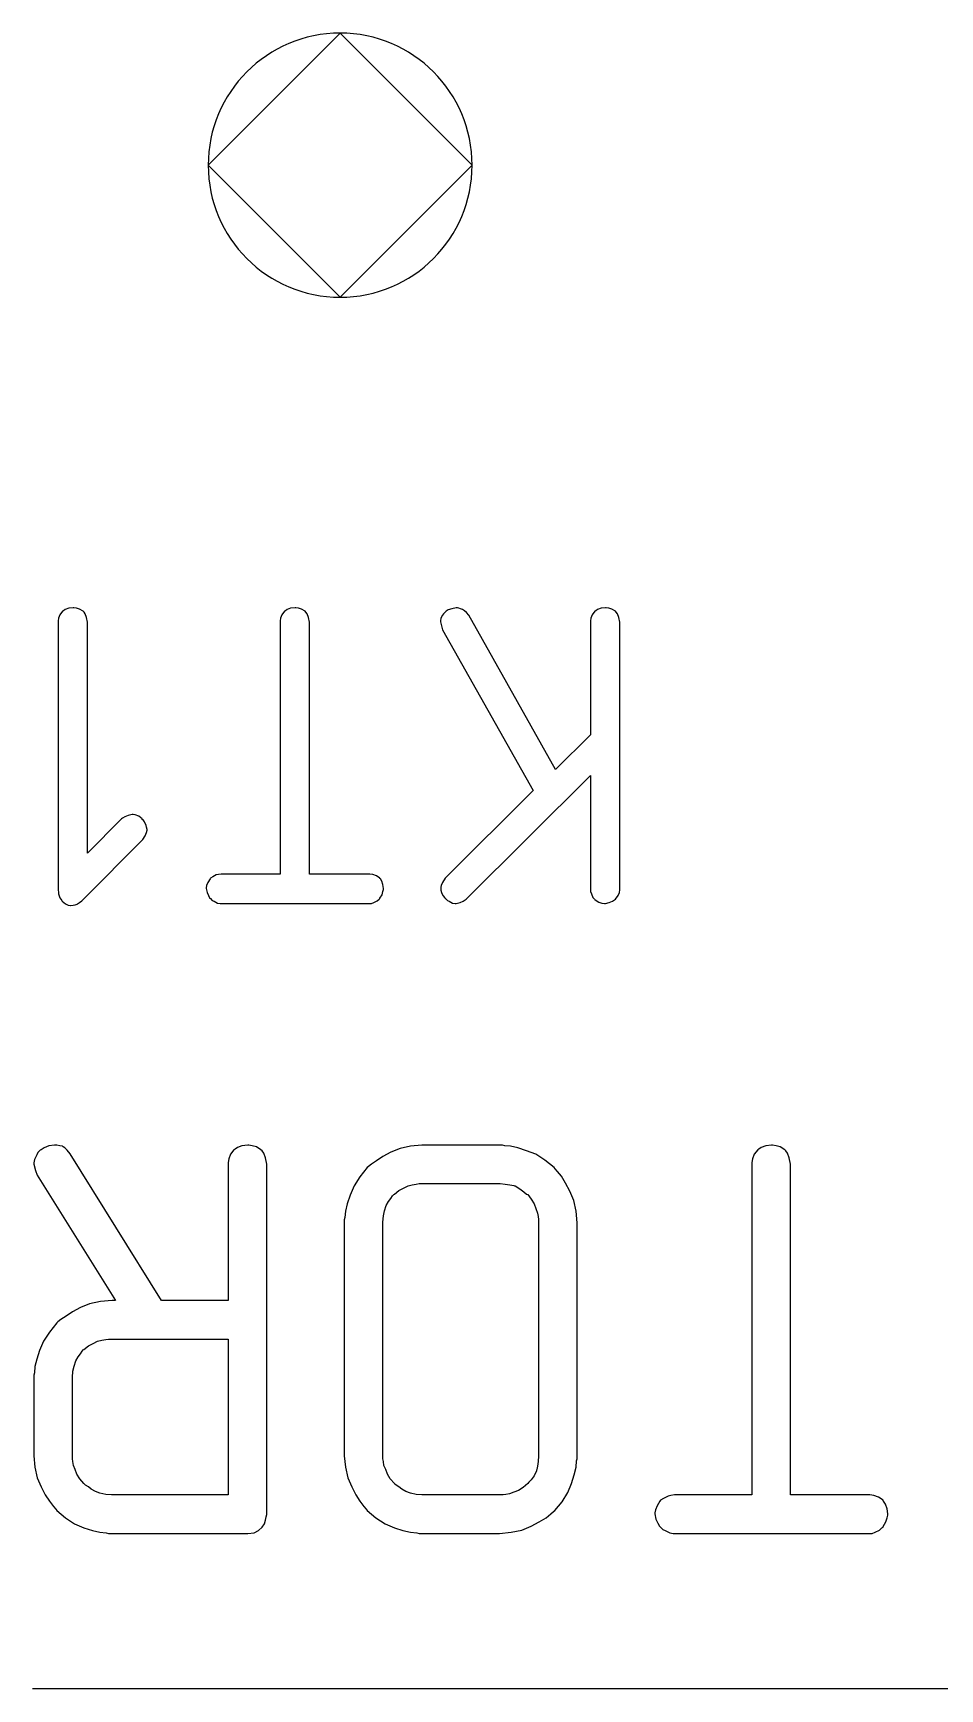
# Model space of a CAD drawing. Header units: inches. Extents: x 0 to 594, y -420 to 0.
# Drawn here: x 212.31 to 215.24, y -129.08 to -123.75 of the extents above; entities that cross this region are included whole.
import ezdxf

# ---------------------------------------------------------------- set-up
doc = ezdxf.new("R2010")
doc.units = ezdxf.units.IN
doc.header["$MEASUREMENT"] = 0

msp = doc.modelspace()

# ---------------------------------------------------------------- linework, layer by layer
at = {"color": 18, "true_color": 0x000000}
for p, q in [((213.3036, -123.754), (212.8786, -124.179)), ((213.7286, -124.179), (213.3036, -123.754)), ((212.8786, -124.179), (213.3036, -124.604)), ((213.3036, -124.604), (213.7286, -124.179)), ((212.3971, -125.6373), (212.3956, -125.6458)), ((212.3956, -125.6458), (212.3956, -125.6486)), ((212.3956, -125.6486), (212.3956, -125.65)), ((212.3956, -125.65), (212.3956, -126.5071)), ((212.4013, -125.626), (212.3971, -125.6373)), ((212.4097, -125.6147), (212.4013, -125.626)), ((212.4126, -125.6133), (212.4097, -125.6147)), ((212.4182, -125.6091), (212.4126, -125.6133)), ((212.4295, -125.6049), (212.4182, -125.6091)), ((212.4436, -125.6035), (212.4295, -125.6049)), ((212.4464, -125.6035), (212.4436, -125.6035)), ((212.4548, -125.6049), (212.4464, -125.6035)), ((212.4647, -125.6077), (212.4548, -125.6049)), ((212.476, -125.6147), (212.4647, -125.6077)), ((212.4788, -125.6176), (212.476, -125.6147)), ((212.483, -125.6232), (212.4788, -125.6176)), ((212.4873, -125.6345), (212.483, -125.6232)), ((212.4901, -125.65), (212.4873, -125.6345)), ((212.4901, -126.3929), (212.4901, -125.65)), ((213.1118, -125.6373), (213.1104, -125.6458)), ((213.1104, -125.6458), (213.1104, -125.6486)), ((213.1104, -125.6486), (213.1104, -125.65)), ((213.1104, -125.65), (213.1104, -126.4606)), ((213.116, -125.626), (213.1118, -125.6373)), ((213.1245, -125.6147), (213.116, -125.626)), ((213.1273, -125.6133), (213.1245, -125.6147)), ((213.1329, -125.6091), (213.1273, -125.6133)), ((213.1442, -125.6049), (213.1329, -125.6091)), ((213.1583, -125.6035), (213.1442, -125.6049)), ((213.1611, -125.6035), (213.1583, -125.6035)), ((213.1696, -125.6049), (213.1611, -125.6035)), ((213.1794, -125.6077), (213.1696, -125.6049)), ((213.1907, -125.6147), (213.1794, -125.6077)), ((213.1935, -125.6176), (213.1907, -125.6147)), ((213.1978, -125.6232), (213.1935, -125.6176)), ((213.202, -125.6345), (213.1978, -125.6232)), ((213.2048, -125.65), (213.202, -125.6345)), ((213.2048, -126.4606), (213.2048, -125.65)), ((213.6277, -125.6373), (213.6263, -125.6457)), ((213.6263, -125.6457), (213.6263, -125.6472)), ((213.6263, -125.6472), (213.6263, -125.6486)), ((213.6263, -125.6486), (213.6334, -125.6739)), ((213.6334, -125.6274), (213.6277, -125.6373)), ((213.6362, -125.6232), (213.6334, -125.6274)), ((213.6418, -125.6176), (213.6362, -125.6232)), ((213.6446, -125.6147), (213.6418, -125.6176)), ((213.6517, -125.6105), (213.6446, -125.6147)), ((213.663, -125.6063), (213.6517, -125.6105)), ((213.6771, -125.6035), (213.663, -125.6063)), ((213.6813, -125.6035), (213.6771, -125.6035)), ((213.6855, -125.6049), (213.6813, -125.6035)), ((213.6912, -125.6063), (213.6855, -125.6049)), ((213.6982, -125.6091), (213.6912, -125.6063)), ((213.7038, -125.6133), (213.6982, -125.6091)), ((213.7109, -125.619), (213.7038, -125.6133)), ((213.7179, -125.6274), (213.7109, -125.619)), ((213.9971, -126.1236), (213.7179, -125.6274)), ((214.1112, -125.6373), (214.1098, -125.6457)), ((214.1098, -125.6457), (214.1098, -125.6486)), ((214.1098, -125.6486), (214.1098, -125.65)), ((214.1098, -125.65), (214.1098, -126.0123)), ((214.1155, -125.626), (214.1112, -125.6373)), ((214.1239, -125.6147), (214.1155, -125.626)), ((214.1268, -125.6133), (214.1239, -125.6147)), ((214.1324, -125.6091), (214.1268, -125.6133)), ((214.1437, -125.6049), (214.1324, -125.6091)), ((214.1578, -125.6035), (214.1437, -125.6049)), ((214.1606, -125.6035), (214.1578, -125.6035)), ((214.169, -125.6049), (214.1606, -125.6035)), ((214.1789, -125.6077), (214.169, -125.6049)), ((214.1902, -125.6147), (214.1789, -125.6077)), ((214.193, -125.6176), (214.1902, -125.6147)), ((214.1972, -125.6232), (214.193, -125.6176)), ((214.2015, -125.6345), (214.1972, -125.6232)), ((214.2043, -125.65), (214.2015, -125.6345)), ((214.2043, -126.5085), (214.2043, -125.65)), ((213.6334, -125.6739), (213.9252, -126.1913)), ((214.1098, -126.0123), (213.9971, -126.1236)), ((213.7095, -126.5409), (214.1098, -126.1434)), ((214.1098, -126.1434), (214.1098, -126.5085)), ((213.9252, -126.1913), (213.6418, -126.4732)), ((212.6, -126.2829), (212.4901, -126.3929)), ((212.6029, -126.2801), (212.6, -126.2829)), ((212.6099, -126.2759), (212.6029, -126.2801)), ((212.6212, -126.2717), (212.6099, -126.2759)), ((212.6339, -126.2688), (212.6212, -126.2717)), ((212.6367, -126.2688), (212.6339, -126.2688)), ((212.6437, -126.2703), (212.6367, -126.2688)), ((212.655, -126.2745), (212.6437, -126.2703)), ((212.6663, -126.2829), (212.655, -126.2745)), ((212.6663, -126.2844), (212.6663, -126.2829)), ((212.6691, -126.2858), (212.6663, -126.2844)), ((212.6734, -126.2928), (212.6691, -126.2858)), ((212.6677, -126.3492), (212.6762, -126.3379)), ((212.679, -126.3041), (212.6734, -126.2928)), ((212.6762, -126.3379), (212.6804, -126.3266)), ((212.6804, -126.3097), (212.679, -126.3041)), ((212.6818, -126.3168), (212.6804, -126.3097)), ((212.6804, -126.3266), (212.6818, -126.3196)), ((212.6818, -126.3182), (212.6818, -126.3168)), ((212.6818, -126.3196), (212.6818, -126.3182)), ((212.4774, -126.5409), (212.6677, -126.3492)), ((212.8735, -126.4972), (212.8721, -126.5043)), ((212.8721, -126.5043), (212.8721, -126.5071)), ((212.8778, -126.4874), (212.8735, -126.4972)), ((212.8848, -126.4761), (212.8778, -126.4874)), ((212.8862, -126.4733), (212.8848, -126.4761)), ((212.8933, -126.469), (212.8862, -126.4733)), ((212.9045, -126.4634), (212.8933, -126.469)), ((212.9116, -126.462), (212.9045, -126.4634)), ((212.92, -126.4606), (212.9116, -126.462)), ((213.1104, -126.4606), (212.92, -126.4606)), ((213.3993, -126.4606), (213.2048, -126.4606)), ((213.4092, -126.462), (213.3993, -126.4606)), ((213.4205, -126.4662), (213.4092, -126.462)), ((213.4318, -126.4733), (213.4205, -126.4662)), ((213.4318, -126.4747), (213.4318, -126.4733)), ((213.4332, -126.4761), (213.4318, -126.4747)), ((213.4374, -126.4831), (213.4332, -126.4761)), ((213.4416, -126.4944), (213.4374, -126.4831)), ((213.443, -126.5071), (213.4416, -126.4944)), ((213.6291, -126.4972), (213.6277, -126.5028)), ((213.6277, -126.5028), (213.6277, -126.5057)), ((213.6277, -126.5057), (213.6277, -126.5127)), ((213.6334, -126.4873), (213.6291, -126.4972)), ((213.6418, -126.4732), (213.6334, -126.4873)), ((212.3956, -126.5071), (212.3971, -126.524)), ((212.3971, -126.524), (212.4013, -126.5367)), ((212.4013, -126.5367), (212.4069, -126.5451)), ((212.4069, -126.5451), (212.4083, -126.548)), ((212.4083, -126.548), (212.4196, -126.5564)), ((212.4196, -126.5564), (212.4281, -126.5607)), ((212.4506, -126.5592), (212.4563, -126.5578)), ((212.4563, -126.5578), (212.4577, -126.5564)), ((212.4577, -126.5564), (212.4647, -126.5522)), ((212.4647, -126.5522), (212.4718, -126.5466)), ((212.4718, -126.5466), (212.476, -126.5423)), ((212.476, -126.5423), (212.4774, -126.5409)), ((212.8721, -126.5071), (212.8749, -126.5198)), ((212.8749, -126.5198), (212.8792, -126.5296)), ((212.8792, -126.5296), (212.8834, -126.5367)), ((212.8834, -126.5367), (212.8862, -126.5395)), ((212.8862, -126.5395), (212.8919, -126.5451)), ((212.8919, -126.5451), (212.8975, -126.548)), ((212.8975, -126.548), (212.9088, -126.5536)), ((212.9088, -126.5536), (212.9172, -126.555)), ((212.9172, -126.555), (213.405, -126.555)), ((212.9172, -126.555), (212.9172, -126.555)), ((213.405, -126.555), (213.412, -126.5522)), ((213.412, -126.5522), (213.4233, -126.5466)), ((213.4233, -126.5466), (213.429, -126.5409)), ((213.429, -126.5409), (213.4318, -126.5395)), ((213.4318, -126.5381), (213.4388, -126.5268)), ((213.4318, -126.5395), (213.4318, -126.5381)), ((213.4388, -126.5268), (213.4416, -126.517)), ((213.4416, -126.517), (213.443, -126.5099)), ((213.443, -126.5085), (213.443, -126.5071)), ((213.443, -126.5099), (213.443, -126.5085)), ((213.6277, -126.5127), (213.6305, -126.5198)), ((213.6305, -126.5198), (213.6348, -126.5296)), ((213.6348, -126.5296), (213.6404, -126.5367)), ((213.6404, -126.5367), (213.6418, -126.5395)), ((213.6418, -126.5395), (213.6432, -126.5395)), ((213.6432, -126.5395), (213.6489, -126.5451)), ((213.6489, -126.5451), (213.6545, -126.548)), ((213.6545, -126.548), (213.6658, -126.5536)), ((213.6658, -126.5536), (213.6742, -126.555)), ((213.6742, -126.555), (213.6771, -126.555)), ((213.6742, -126.555), (213.6742, -126.555)), ((213.6771, -126.555), (213.6897, -126.5522)), ((213.6897, -126.5522), (213.6996, -126.548)), ((213.6996, -126.548), (213.7067, -126.5437)), ((213.7067, -126.5437), (213.7095, -126.5409)), ((214.1098, -126.5085), (214.1098, -126.5169)), ((214.1098, -126.5169), (214.1127, -126.524)), ((214.1127, -126.524), (214.1169, -126.5353)), ((214.1169, -126.5353), (214.1225, -126.5409)), ((214.1225, -126.5409), (214.1239, -126.5437)), ((214.1239, -126.5437), (214.1253, -126.5437)), ((214.1253, -126.5437), (214.1366, -126.5508)), ((214.1366, -126.5508), (214.1465, -126.5536)), ((214.1465, -126.5536), (214.1549, -126.555)), ((214.1549, -126.555), (214.1578, -126.555)), ((214.1578, -126.555), (214.1705, -126.5522)), ((214.1705, -126.5522), (214.1803, -126.548)), ((214.1803, -126.548), (214.1874, -126.5437)), ((214.1874, -126.5437), (214.1902, -126.5409)), ((214.1902, -126.5409), (214.1986, -126.5296)), ((214.1986, -126.5296), (214.2029, -126.5198)), ((214.2029, -126.5198), (214.2043, -126.5113)), ((214.2043, -126.5099), (214.2043, -126.5085)), ((214.2043, -126.5113), (214.2043, -126.5099)), ((212.4281, -126.5607), (212.4337, -126.5621)), ((212.4337, -126.5621), (212.4351, -126.5621)), ((212.4337, -126.5621), (212.4337, -126.5621)), ((212.4351, -126.5621), (212.4436, -126.5607)), ((212.4436, -126.5607), (212.4506, -126.5592)), ((212.3301, -127.3568), (212.3264, -127.3642)), ((212.3375, -127.3494), (212.3301, -127.3568)), ((212.3412, -127.3476), (212.3375, -127.3494)), ((212.3505, -127.342), (212.3412, -127.3476)), ((212.3653, -127.3346), (212.3505, -127.342)), ((212.3838, -127.3328), (212.3653, -127.3346)), ((212.3912, -127.3328), (212.3838, -127.3328)), ((212.4005, -127.3346), (212.3912, -127.3328)), ((212.4097, -127.3365), (212.4005, -127.3346)), ((212.4116, -127.3383), (212.4097, -127.3365)), ((212.4171, -127.342), (212.4116, -127.3383)), ((212.4246, -127.3494), (212.4171, -127.342)), ((212.4338, -127.3605), (212.4246, -127.3494)), ((212.9615, -127.3476), (212.9504, -127.3624)), ((212.9652, -127.3457), (212.9615, -127.3476)), ((212.9726, -127.3402), (212.9652, -127.3457)), ((212.9875, -127.3346), (212.9726, -127.3402)), ((213.006, -127.3328), (212.9875, -127.3346)), ((213.0097, -127.3328), (213.006, -127.3328)), ((213.0208, -127.3346), (213.0097, -127.3328)), ((213.0338, -127.3383), (213.0208, -127.3346)), ((213.0486, -127.3476), (213.0338, -127.3383)), ((213.0523, -127.3513), (213.0486, -127.3476)), ((213.0578, -127.3587), (213.0523, -127.3513)), ((213.467, -127.355), (213.4411, -127.3698)), ((213.4967, -127.3439), (213.467, -127.355)), ((213.53, -127.3365), (213.4967, -127.3439)), ((213.567, -127.3328), (213.53, -127.3365)), ((213.8263, -127.3328), (213.567, -127.3328)), ((213.8337, -127.3346), (213.8263, -127.3328)), ((213.8522, -127.3365), (213.8337, -127.3346)), ((213.8763, -127.342), (213.8522, -127.3365)), ((213.904, -127.3513), (213.8763, -127.342)), ((213.9337, -127.3624), (213.904, -127.3513)), ((214.6484, -127.3476), (214.6373, -127.3624)), ((214.6521, -127.3457), (214.6484, -127.3476)), ((214.6595, -127.3402), (214.6521, -127.3457)), ((214.6743, -127.3346), (214.6595, -127.3402)), ((214.6928, -127.3328), (214.6743, -127.3346)), ((214.6965, -127.3328), (214.6928, -127.3328)), ((214.7077, -127.3346), (214.6965, -127.3328)), ((214.7206, -127.3383), (214.7077, -127.3346)), ((214.7354, -127.3476), (214.7206, -127.3383)), ((214.7391, -127.3513), (214.7354, -127.3476)), ((214.7447, -127.3587), (214.7391, -127.3513)), ((212.319, -127.3791), (212.3172, -127.3902)), ((212.3172, -127.3902), (212.3172, -127.392)), ((212.3172, -127.392), (212.3172, -127.3939)), ((212.3172, -127.3939), (212.3227, -127.4142)), ((212.3264, -127.3642), (212.319, -127.3791)), ((212.7282, -127.8327), (212.4338, -127.3605)), ((212.9449, -127.3772), (212.943, -127.3883)), ((212.943, -127.3883), (212.943, -127.392)), ((212.943, -127.392), (212.943, -127.3939)), ((212.943, -127.3939), (212.943, -127.8327)), ((212.9504, -127.3624), (212.9449, -127.3772)), ((213.0634, -127.3735), (213.0578, -127.3587)), ((213.0671, -127.3939), (213.0634, -127.3735)), ((213.0671, -128.5197), (213.0671, -127.3939)), ((213.3911, -127.405), (213.3671, -127.4346)), ((213.3948, -127.4013), (213.3911, -127.405)), ((213.4041, -127.3939), (213.3948, -127.4013)), ((213.4207, -127.3828), (213.4041, -127.3939)), ((213.4411, -127.3698), (213.4207, -127.3828)), ((213.9633, -127.3809), (213.9337, -127.3624)), ((213.9929, -127.405), (213.9633, -127.3809)), ((213.9966, -127.4087), (213.9929, -127.405)), ((214.004, -127.4179), (213.9966, -127.4087)), ((214.6317, -127.3772), (214.6299, -127.3883)), ((214.6299, -127.3883), (214.6299, -127.392)), ((214.6299, -127.392), (214.6299, -127.3939)), ((214.6299, -127.3939), (214.6299, -128.4586)), ((214.6373, -127.3624), (214.6317, -127.3772)), ((214.7502, -127.3735), (214.7447, -127.3587)), ((214.7539, -127.3939), (214.7502, -127.3735)), ((214.7539, -128.4586), (214.7539, -127.3939)), ((212.3227, -127.4142), (212.3283, -127.429)), ((212.3283, -127.429), (212.5801, -127.8327)), ((213.3485, -127.4642), (213.3356, -127.4939)), ((213.3671, -127.4346), (213.3485, -127.4642)), ((213.5078, -127.4716), (213.5226, -127.4642)), ((213.5226, -127.4642), (213.5356, -127.4605)), ((213.5356, -127.4605), (213.5485, -127.4587)), ((213.5485, -127.4587), (213.5578, -127.4568)), ((213.5578, -127.4568), (213.8189, -127.4568)), ((213.8189, -127.4568), (213.8355, -127.4587)), ((213.8355, -127.4587), (213.8503, -127.4605)), ((213.8503, -127.4605), (213.8633, -127.4624)), ((213.8633, -127.4624), (213.8651, -127.4642)), ((213.8651, -127.4642), (213.867, -127.4642)), ((213.867, -127.4642), (213.8818, -127.4735)), ((214.017, -127.4328), (214.004, -127.4179)), ((214.0299, -127.455), (214.017, -127.4328)), ((214.0429, -127.4809), (214.0299, -127.455)), ((213.3356, -127.4939), (213.3263, -127.5216)), ((213.4522, -127.5272), (213.4596, -127.5142)), ((213.4596, -127.5142), (213.467, -127.505)), ((213.467, -127.505), (213.4726, -127.4957)), ((213.4726, -127.4957), (213.4763, -127.492)), ((213.4763, -127.492), (213.4782, -127.4902)), ((213.4782, -127.4902), (213.493, -127.479)), ((213.493, -127.479), (213.5078, -127.4716)), ((213.8818, -127.4735), (213.8948, -127.4827)), ((213.8948, -127.4827), (213.904, -127.4902)), ((213.904, -127.4902), (213.9077, -127.492)), ((213.9077, -127.492), (213.9188, -127.5068)), ((213.9188, -127.5068), (213.9281, -127.5216)), ((214.0559, -127.5105), (214.0429, -127.4809)), ((214.0633, -127.5457), (214.0559, -127.5105)), ((213.3189, -127.5661), (213.3171, -127.5735)), ((213.3208, -127.5457), (213.3189, -127.5661)), ((213.3263, -127.5216), (213.3208, -127.5457)), ((213.4411, -127.5809), (213.443, -127.5605)), ((213.443, -127.5605), (213.4467, -127.5439)), ((213.4467, -127.5439), (213.4522, -127.5272)), ((213.9281, -127.5216), (213.9337, -127.5364)), ((213.9337, -127.5364), (213.9392, -127.5513)), ((213.9392, -127.5513), (213.9411, -127.5624)), ((213.9411, -127.5624), (213.9429, -127.5716)), ((214.067, -127.5827), (214.0633, -127.5457)), ((213.3171, -127.5735), (213.3171, -127.579)), ((213.3171, -127.579), (213.3171, -127.5809)), ((213.3171, -127.5809), (213.3171, -127.5827)), ((213.3171, -127.5827), (213.3171, -128.3327)), ((213.4411, -128.3327), (213.4411, -127.5809)), ((213.9429, -127.5716), (213.9429, -127.579)), ((213.9429, -127.579), (213.9429, -127.5809)), ((213.9429, -127.5809), (213.9429, -128.3327)), ((214.067, -128.3327), (214.067, -127.5827)), ((212.532, -127.8364), (212.4968, -127.8438)), ((212.569, -127.8327), (212.532, -127.8364)), ((212.5801, -127.8327), (212.569, -127.8327)), ((212.943, -127.8327), (212.7282, -127.8327)), ((212.4209, -127.8827), (212.4042, -127.8938)), ((212.4412, -127.8697), (212.4209, -127.8827)), ((212.4671, -127.8549), (212.4412, -127.8697)), ((212.4968, -127.8438), (212.4671, -127.8549)), ((212.3672, -127.9346), (212.3486, -127.9642)), ((212.3912, -127.9049), (212.3672, -127.9346)), ((212.3949, -127.9012), (212.3912, -127.9049)), ((212.4042, -127.8938), (212.3949, -127.9012)), ((212.3357, -127.9938), (212.3264, -128.0216)), ((212.3486, -127.9642), (212.3357, -127.9938)), ((212.4671, -128.0049), (212.4727, -127.9957)), ((212.4727, -127.9957), (212.4764, -127.992)), ((212.4764, -127.992), (212.4783, -127.9901)), ((212.4783, -127.9901), (212.4931, -127.979)), ((212.4931, -127.979), (212.5079, -127.9716)), ((212.5079, -127.9716), (212.5227, -127.9642)), ((212.5227, -127.9642), (212.5357, -127.9605)), ((212.5357, -127.9605), (212.5486, -127.9586)), ((212.5486, -127.9586), (212.5579, -127.9568)), ((212.5579, -127.9568), (212.943, -127.9568)), ((212.943, -127.9568), (212.943, -128.4586)), ((212.3209, -128.0457), (212.319, -128.066)), ((212.3264, -128.0216), (212.3209, -128.0457)), ((212.4431, -128.0605), (212.4468, -128.0438)), ((212.4468, -128.0438), (212.4523, -128.0271)), ((212.4523, -128.0271), (212.4597, -128.0142)), ((212.4597, -128.0142), (212.4671, -128.0049)), ((212.319, -128.066), (212.3172, -128.0734)), ((212.3172, -128.0734), (212.3172, -128.079)), ((212.3172, -128.079), (212.3172, -128.0808)), ((212.3172, -128.0808), (212.3172, -128.0827)), ((212.3172, -128.0827), (212.3172, -128.3327)), ((212.4412, -128.0808), (212.4431, -128.0605)), ((212.4412, -128.3327), (212.4412, -128.0808)), ((212.3172, -128.3327), (212.3209, -128.3697)), ((212.3209, -128.3697), (212.3283, -128.403)), ((212.4412, -128.3345), (212.4412, -128.3327)), ((212.4412, -128.3419), (212.4412, -128.3345)), ((212.4431, -128.3512), (212.4412, -128.3419)), ((212.4449, -128.3641), (212.4431, -128.3512)), ((212.4505, -128.3771), (212.4449, -128.3641)), ((213.3171, -128.3327), (213.3208, -128.3697)), ((213.3208, -128.3697), (213.3282, -128.403)), ((213.4411, -128.3345), (213.4411, -128.3327)), ((213.4411, -128.3419), (213.4411, -128.3345)), ((213.443, -128.3512), (213.4411, -128.3419)), ((213.4448, -128.3641), (213.443, -128.3512)), ((213.4504, -128.3771), (213.4448, -128.3641)), ((213.9392, -128.366), (213.9374, -128.3771)), ((213.9411, -128.3512), (213.9392, -128.366)), ((213.9429, -128.3327), (213.9411, -128.3512)), ((214.0577, -128.3938), (214.0633, -128.3697)), ((214.0633, -128.3697), (214.0651, -128.3493)), ((214.0651, -128.3493), (214.067, -128.3419)), ((214.067, -128.3345), (214.067, -128.3327)), ((214.067, -128.3382), (214.067, -128.3345)), ((214.067, -128.3419), (214.067, -128.3382)), ((212.3283, -128.403), (212.3412, -128.4326)), ((212.456, -128.3919), (212.4505, -128.3771)), ((212.4653, -128.4067), (212.456, -128.3919)), ((212.4783, -128.4215), (212.4653, -128.4067)), ((212.4801, -128.4234), (212.4783, -128.4215)), ((212.4838, -128.4271), (212.4801, -128.4234)), ((213.3282, -128.403), (213.3411, -128.4326)), ((213.4559, -128.3919), (213.4504, -128.3771)), ((213.4652, -128.4067), (213.4559, -128.3919)), ((213.4782, -128.4215), (213.4652, -128.4067)), ((213.48, -128.4234), (213.4782, -128.4215)), ((213.4837, -128.4271), (213.48, -128.4234)), ((213.9077, -128.4215), (213.8929, -128.4345)), ((213.9114, -128.4178), (213.9077, -128.4215)), ((213.9188, -128.4104), (213.9114, -128.4178)), ((213.9281, -128.3975), (213.9188, -128.4104)), ((213.9355, -128.3808), (213.9281, -128.3975)), ((213.9374, -128.3771), (213.9355, -128.3789)), ((213.9355, -128.3789), (213.9355, -128.3808)), ((214.0374, -128.4512), (214.0485, -128.4215)), ((214.0485, -128.4215), (214.0577, -128.3938)), ((212.3412, -128.4326), (212.3542, -128.4586)), ((212.3542, -128.4586), (212.3672, -128.4789)), ((212.4931, -128.4326), (212.4838, -128.4271)), ((212.5023, -128.4401), (212.4931, -128.4326)), ((212.5153, -128.4475), (212.5023, -128.4401)), ((212.5301, -128.453), (212.5153, -128.4475)), ((212.5486, -128.4567), (212.5301, -128.453)), ((212.5671, -128.4586), (212.5486, -128.4567)), ((212.5486, -128.4567), (212.5486, -128.4567)), ((212.943, -128.4586), (212.5671, -128.4586)), ((213.3411, -128.4326), (213.3541, -128.4586)), ((213.3541, -128.4586), (213.3671, -128.4789)), ((213.493, -128.4326), (213.4837, -128.4271)), ((213.5022, -128.4401), (213.493, -128.4326)), ((213.5152, -128.4475), (213.5022, -128.4401)), ((213.53, -128.453), (213.5152, -128.4475)), ((213.5485, -128.4567), (213.53, -128.453)), ((213.567, -128.4586), (213.5485, -128.4567)), ((213.5485, -128.4567), (213.5485, -128.4567)), ((213.8281, -128.4586), (213.567, -128.4586)), ((213.8374, -128.4567), (213.8281, -128.4586)), ((213.8485, -128.4549), (213.8374, -128.4567)), ((213.8633, -128.4493), (213.8485, -128.4549)), ((213.8781, -128.4438), (213.8633, -128.4493)), ((213.8929, -128.4345), (213.8781, -128.4438)), ((214.0188, -128.4808), (214.0374, -128.4512)), ((214.3355, -128.4752), (214.3336, -128.4789)), ((214.3447, -128.4697), (214.3355, -128.4752)), ((214.3595, -128.4623), (214.3447, -128.4697)), ((214.3688, -128.4604), (214.3595, -128.4623)), ((214.3799, -128.4586), (214.3688, -128.4604)), ((214.6299, -128.4586), (214.3799, -128.4586)), ((215.0095, -128.4586), (214.7539, -128.4586)), ((215.0224, -128.4604), (215.0095, -128.4586)), ((215.0372, -128.466), (215.0224, -128.4604)), ((215.0521, -128.4752), (215.0372, -128.466)), ((215.0521, -128.4771), (215.0521, -128.4752)), ((215.0539, -128.4789), (215.0521, -128.4771)), ((212.3672, -128.4789), (212.3801, -128.4956)), ((212.3801, -128.4956), (212.3875, -128.5049)), ((212.3875, -128.5049), (212.3912, -128.5086)), ((212.3912, -128.5086), (212.419, -128.5326)), ((213.0634, -128.54), (213.0652, -128.5289)), ((213.0652, -128.5289), (213.0671, -128.5215)), ((213.0671, -128.5215), (213.0671, -128.5197)), ((213.3671, -128.4789), (213.38, -128.4956)), ((213.38, -128.4956), (213.3874, -128.5049)), ((213.3874, -128.5049), (213.3911, -128.5086)), ((213.3911, -128.5086), (213.4189, -128.5326)), ((213.967, -128.5326), (213.9818, -128.5197)), ((213.9818, -128.5197), (213.9911, -128.5123)), ((213.9911, -128.5123), (213.9948, -128.5086)), ((213.9948, -128.5086), (214.0188, -128.4808)), ((214.3188, -128.5067), (214.317, -128.516)), ((214.317, -128.516), (214.317, -128.5197)), ((214.317, -128.5197), (214.3207, -128.5363)), ((214.3244, -128.4938), (214.3188, -128.5067)), ((214.3336, -128.4789), (214.3244, -128.4938)), ((215.0595, -128.4882), (215.0539, -128.4789)), ((215.065, -128.503), (215.0595, -128.4882)), ((215.0669, -128.5197), (215.065, -128.503)), ((215.065, -128.5326), (215.0669, -128.5234)), ((215.0669, -128.5215), (215.0669, -128.5197)), ((215.0669, -128.5234), (215.0669, -128.5215)), ((212.419, -128.5326), (212.4486, -128.5512)), ((212.4486, -128.5512), (212.4783, -128.5641)), ((212.4783, -128.5641), (212.506, -128.5734)), ((212.506, -128.5734), (212.5301, -128.5789)), ((212.5301, -128.5789), (212.5505, -128.5808)), ((212.5505, -128.5808), (212.5579, -128.5826)), ((212.5579, -128.5826), (213.006, -128.5826)), ((212.5579, -128.5826), (212.5579, -128.5826)), ((213.006, -128.5826), (213.0263, -128.5808)), ((213.0263, -128.5808), (213.0412, -128.5734)), ((213.0412, -128.5734), (213.0523, -128.5623)), ((213.0523, -128.5623), (213.0597, -128.5512)), ((213.0597, -128.5512), (213.0634, -128.54)), ((213.4189, -128.5326), (213.4485, -128.5512)), ((213.4485, -128.5512), (213.4782, -128.5641)), ((213.4782, -128.5641), (213.5059, -128.5734)), ((213.5059, -128.5734), (213.53, -128.5789)), ((213.53, -128.5789), (213.5504, -128.5808)), ((213.5504, -128.5808), (213.5578, -128.5826)), ((213.5578, -128.5826), (213.817, -128.5826)), ((213.5578, -128.5826), (213.5578, -128.5826)), ((213.817, -128.5826), (213.854, -128.5789)), ((213.854, -128.5789), (213.8892, -128.5715)), ((213.8892, -128.5715), (213.9188, -128.5586)), ((213.9188, -128.5586), (213.9448, -128.5456)), ((213.9448, -128.5456), (213.967, -128.5326)), ((214.3207, -128.5363), (214.3262, -128.5493)), ((214.3262, -128.5493), (214.3318, -128.5586)), ((214.3318, -128.5586), (214.3355, -128.5623)), ((214.3355, -128.5623), (214.3429, -128.5697)), ((214.3429, -128.5697), (214.3503, -128.5734)), ((214.3503, -128.5734), (214.3651, -128.5808)), ((214.3651, -128.5808), (214.3762, -128.5826)), ((214.3762, -128.5826), (215.0169, -128.5826)), ((214.3762, -128.5826), (214.3762, -128.5826)), ((215.0169, -128.5826), (215.0261, -128.5789)), ((215.0261, -128.5789), (215.041, -128.5715)), ((215.041, -128.5715), (215.0484, -128.5641)), ((215.0484, -128.5641), (215.0521, -128.5623)), ((215.0521, -128.5604), (215.0613, -128.5456)), ((215.0521, -128.5623), (215.0521, -128.5604)), ((215.0613, -128.5456), (215.065, -128.5326)), ((224.2624, -129.0828), (212.3124, -129.0828))]:
    msp.add_line(p, q, dxfattribs=at)
for start, end in [(90, 180), (0, 90), (180, 270), (270, 0)]:
    msp.add_arc((213.3036, -124.179), 0.425, start, end, dxfattribs=at)

doc.saveas('drawing.dxf')
